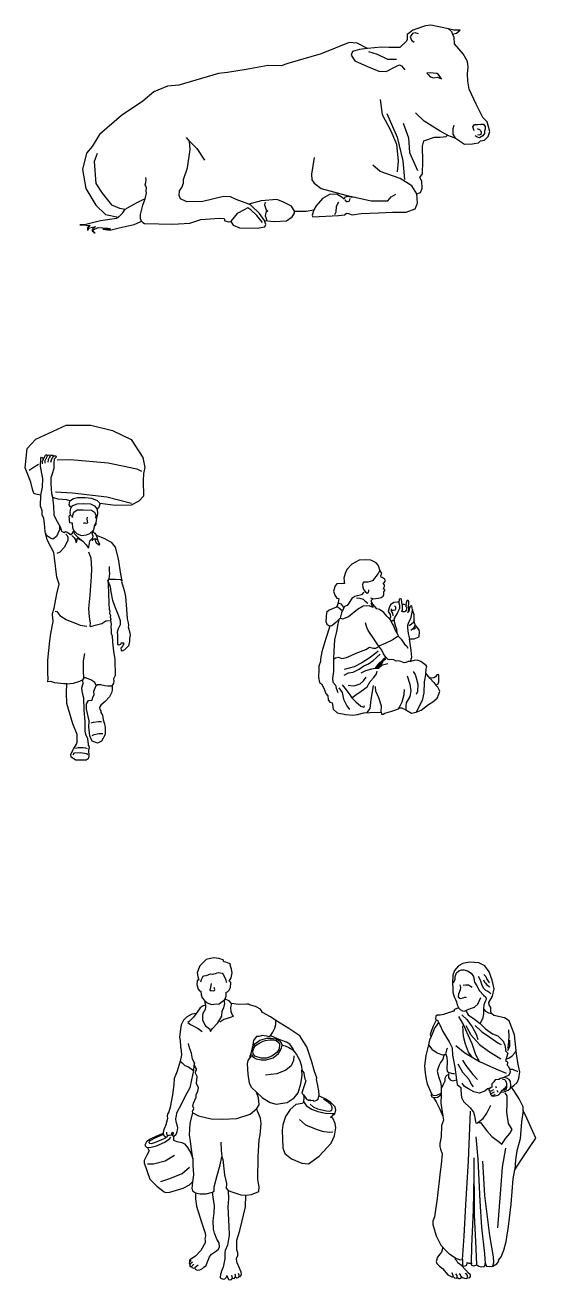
# Model space of a CAD drawing. Header units: feet. Extents: x 89 to 238, y -57 to 31.
# Drawn here: x 129.75 to 140.38, y -4.86 to 21.23 of the extents above; entities that cross this region are included whole.
import ezdxf

# ---------------------------------------------------------------- set-up
doc = ezdxf.new("R2010")
doc.units = ezdxf.units.FT
doc.header["$MEASUREMENT"] = 0
doc.layers.add('inner', color=1, linetype='Continuous')
doc.layers.add('outer', color=3, linetype='Continuous')

msp = doc.modelspace()

# ---------------------------------------------------------------- linework, layer by layer
at = {"layer": 'inner'}
for points in [[(138.558, 21.153), (138.618, 21.103), (138.642, 21.047)], [(137.931, 21.049), (137.864, 21.069), (137.806, 21.055), (137.76, 20.987), (137.786, 20.919), (137.842, 20.877)], [(136.874, 20.745), (136.705, 20.727), (136.561, 20.682), (136.531, 20.608), (136.609, 20.492), (136.874, 20.372), (137.112, 20.274), (137.26, 20.266), (137.473, 20.378), (137.537, 20.408), (137.577, 20.384), (137.647, 20.302)], [(136.892, 20.686), (137.072, 20.626), (137.287, 20.526), (137.473, 20.524)], [(137.133, 19.687), (137.18, 19.372), (137.358, 19.034), (137.478, 18.759), (137.512, 18.404), (137.492, 18.18)], [(137.277, 19.396), (137.492, 18.903), (137.609, 18.408), (137.639, 18.023)], [(138.539, 18.942), (138.383, 19.028), (138.05, 19.238), (137.872, 19.409)], [(137.612, 19.191), (137.726, 18.887), (137.746, 18.585), (137.91, 18.21)], [(138.701, 18.883), (138.652, 18.963), (138.652, 19.082), (138.676, 19.151)], [(139.091, 19.032), (139.064, 19.114), (139.101, 19.165), (139.165, 19.165), (139.232, 19.175), (139.285, 19.171)], [(139.285, 19.171), (139.323, 19.124), (139.323, 19.072), (139.305, 19.025), (139.305, 18.981), (139.271, 18.931), (139.204, 18.892), (139.151, 18.9), (139.115, 18.933)], [(139.157, 19.082), (139.204, 19.06), (139.226, 19.044), (139.236, 19.009), (139.23, 18.961), (139.188, 18.941), (139.165, 18.949)], [(134.732, 17.168), (134.624, 17.317), (134.447, 17.492), (134.402, 17.509), (134.141, 17.606), (134.026, 17.663), (133.877, 17.669), (133.45, 17.565), (133.119, 17.556), (132.981, 17.62), (132.959, 17.689), (132.965, 17.787), (133.014, 17.858), (133.049, 17.947), (133.049, 18.024), (133.129, 18.264), (133.184, 18.646), (133.169, 18.821), (133.111, 18.897)], [(133.169, 18.821), (133.324, 18.669), (133.484, 18.421)], [(131.254, 18.563), (131.188, 18.396), (131.224, 17.936), (131.352, 17.736), (131.546, 17.497), (131.718, 17.425), (131.836, 17.404)], [(135.765, 18.482), (135.707, 18.132), (135.717, 18.013), (135.765, 17.945), (135.908, 17.835), (136.419, 17.696), (136.947, 17.576), (137.293, 17.582), (137.364, 17.663), (137.461, 17.718)], [(137.9, 17.724), (137.797, 17.888), (137.549, 18.043), (137.135, 18.188), (136.985, 18.317)], [(132.172, 17.157), (132.149, 17.205), (132.153, 17.297), (132.202, 17.489), (132.25, 17.622), (132.275, 17.74), (132.272, 17.786), (132.279, 17.852), (132.249, 17.912), (132.261, 17.96), (132.27, 18.014), (132.263, 18.067)], [(131.696, 17.238), (131.782, 17.326), (131.836, 17.404), (131.947, 17.466), (132.069, 17.535), (132.207, 17.604), (132.25, 17.622)], [(135.355, 17.363), (135.291, 17.469), (135.109, 17.559), (134.986, 17.607), (134.664, 17.579), (134.402, 17.509)], [(134.748, 17.552), (134.731, 17.495), (134.764, 17.394), (134.8, 17.372)], [(136.624, 17.649), (136.525, 17.653), (136.443, 17.671), (136.398, 17.65), (136.39, 17.613), (136.343, 17.648), (136.237, 17.718), (136.08, 17.711), (135.938, 17.63), (135.808, 17.477), (135.755, 17.391)], [(136.272, 17.55), (136.218, 17.464), (136.212, 17.346), (136.19, 17.288)], [(136.402, 17.596), (136.427, 17.564), (136.46, 17.562), (136.491, 17.571), (136.509, 17.598), (136.515, 17.626)], [(134.688, 17.129), (134.572, 17.274), (134.448, 17.39), (134.383, 17.43), (134.309, 17.389), (134.16, 17.313), (134.039, 17.163), (134.031, 17.147)], [(134.8, 17.372), (134.759, 17.335), (134.748, 17.27), (134.76, 17.229), (134.778, 17.164)], [(130.196, 12.296), (130.168, 12.283), (130.143, 12.228), (130.123, 12.186), (130.109, 12.152), (130.108, 12.112)], [(130.216, 12.283), (130.198, 12.242), (130.163, 12.171), (130.163, 12.122)], [(130.196, 12.296), (130.212, 12.29), (130.216, 12.283), (130.229, 12.292), (130.252, 12.297), (130.272, 12.289), (130.28, 12.28), (130.298, 12.288), (130.329, 12.287), (130.342, 12.274), (130.361, 12.279), (130.384, 12.275), (130.395, 12.266), (130.39, 12.24), (130.36, 12.21), (130.348, 12.123), (130.351, 12.014), (130.313, 11.9), (130.288, 11.821), (130.29, 11.686), (130.304, 11.495), (130.322, 11.415)], [(130.28, 12.28), (130.257, 12.248), (130.231, 12.193), (130.226, 12.143)], [(130.342, 12.274), (130.313, 12.235), (130.294, 12.189), (130.283, 12.135)], [(130.031, 12.096), (129.942, 12.043), (129.836, 11.972)], [(130.077, 11.461), (130.113, 11.627), (130.12, 11.806), (130.1, 11.909), (130.076, 12.064), (130.079, 12.229), (130.094, 12.25), (130.109, 12.243), (130.119, 12.234), (130.119, 12.218), (130.123, 12.186)], [(130.417, 12.193), (130.694, 12.202), (131.479, 12.133), (132.078, 12.009), (132.176, 11.954)], [(130.382, 11.525), (130.74, 11.509), (131.454, 11.424), (131.965, 11.289)], [(130.685, 11.341), (130.759, 11.386), (130.845, 11.408), (130.992, 11.413), (131.134, 11.395), (131.253, 11.344), (131.314, 11.283)], [(130.709, 11.201), (130.747, 11.243), (130.837, 11.276), (130.968, 11.284), (131.111, 11.275), (131.199, 11.235), (131.249, 11.164)], [(130.71, 11.037), (130.73, 11.02), (130.739, 10.991), (130.747, 11.043), (130.764, 11.102), (130.835, 11.153), (130.963, 11.153), (131.133, 11.147), (131.198, 11.105), (131.223, 11.043), (131.213, 10.983)], [(131.045, 10.999), (131.036, 10.963), (131.041, 10.918), (131.049, 10.886), (131.046, 10.875), (131.032, 10.87), (131.006, 10.875), (130.982, 10.876), (130.958, 10.868)], [(130.466, 10.812), (130.468, 10.734), (130.403, 10.596), (130.327, 10.544), (130.281, 10.561), (130.199, 10.616), (130.183, 10.659)], [(130.777, 10.709), (130.764, 10.69), (130.773, 10.663), (130.858, 10.581), (130.956, 10.502), (131.025, 10.424), (131.07, 10.357), (131.093, 10.45), (131.1, 10.509), (131.125, 10.537), (131.163, 10.568), (131.165, 10.603), (131.155, 10.643), (131.144, 10.655), (131.16, 10.698)], [(130.765, 10.72), (130.832, 10.655), (130.928, 10.622), (131.032, 10.636), (131.096, 10.664), (131.172, 10.732)], [(131.194, 10.818), (131.221, 10.886)], [(130.602, 10.649), (130.628, 10.618), (130.639, 10.582), (130.64, 10.514), (130.566, 10.371), (130.475, 10.271), (130.411, 10.248)], [(130.726, 10.618), (130.774, 10.573), (130.798, 10.528), (130.807, 10.476), (130.821, 10.479), (130.835, 10.528), (130.833, 10.557), (130.85, 10.563), (130.865, 10.555), (130.906, 10.527)], [(131.245, 10.531), (131.228, 10.546), (131.2, 10.551), (131.158, 10.536), (131.138, 10.508)], [(131.228, 10.627), (131.248, 10.574), (131.258, 10.527), (131.297, 10.437), (131.286, 10.417), (131.233, 10.468), (131.214, 10.523), (131.21, 10.546)], [(131.071, 10.277), (131.117, 10.155), (131.132, 9.925), (131.129, 9.769), (131.098, 9.376), (131.074, 9.104), (131.085, 8.92), (131.103, 8.804), (131.1, 8.731), (131.117, 8.728), (131.209, 8.757), (131.346, 8.792), (131.429, 8.848), (131.509, 8.851)], [(131.5, 9.973), (131.498, 9.893), (131.509, 9.829), (131.493, 9.719), (131.476, 9.681)], [(131.767, 9.679), (131.747, 9.695), (131.633, 9.704), (131.493, 9.707)], [(137.127, 9.9), (137.097, 9.83), (136.974, 9.677), (136.879, 9.65), (136.79, 9.649), (136.776, 9.629), (136.769, 9.598), (136.774, 9.544), (136.79, 9.498), (136.828, 9.448), (136.869, 9.422), (136.893, 9.431), (136.904, 9.466), (136.899, 9.49)], [(136.795, 9.439), (136.747, 9.389), (136.666, 9.362), (136.612, 9.348), (136.548, 9.311), (136.484, 9.215), (136.45, 9.167), (136.397, 9.144), (136.367, 9.085), (136.33, 9.014), (136.306, 8.897), (136.211, 8.809), (136.129, 8.738), (136.087, 8.734)], [(136.236, 9.145), (136.26, 9.129), (136.3, 9.098), (136.351, 9.053)], [(136.266, 9.225), (136.287, 9.214), (136.315, 9.196), (136.353, 9.154), (136.38, 9.109)], [(136.953, 9.237), (136.95, 9.199), (136.967, 9.152), (136.991, 9.125), (136.909, 9.157), (136.783, 9.147), (136.666, 9.08), (136.478, 8.925), (136.35, 8.883), (136.306, 8.897)], [(136.642, 9.321), (136.711, 9.318), (136.78, 9.293), (136.825, 9.257), (136.883, 9.211)], [(136.983, 9.299), (136.945, 9.314)], [(137.436, 9.158), (137.452, 9.136), (137.457, 9.1), (137.445, 9.07), (137.415, 9.057), (137.388, 9.062)], [(137.489, 8.583), (137.48, 8.67), (137.461, 8.718), (137.439, 8.796), (137.435, 8.846), (137.436, 8.901), (137.455, 8.938), (137.493, 8.988), (137.506, 9.028), (137.542, 9.106), (137.547, 9.162), (137.522, 9.23)], [(137.597, 9.188), (137.597, 9.146), (137.592, 9.066), (137.582, 9.031)], [(137.672, 9.168), (137.668, 9.142), (137.688, 9.119), (137.687, 9.095), (137.677, 9.069), (137.663, 9.049), (137.653, 9.03), (137.624, 9.03), (137.6, 9.032), (137.592, 9.066)], [(137.726, 9.138), (137.725, 9.101), (137.716, 9.041), (137.708, 9.014), (137.738, 9.046), (137.744, 9.079), (137.75, 9.123)], [(130.377, 9.046), (130.409, 9.039), (130.476, 8.957), (130.605, 8.872), (130.899, 8.758), (131.033, 8.736)], [(137.33, 8.89), (137.368, 8.834), (137.389, 8.786), (137.416, 8.741), (137.426, 8.702), (137.45, 8.651), (137.504, 8.556), (137.51, 8.523), (137.383, 8.442), (137.243, 8.375), (137.111, 8.317), (137.09, 8.344), (137.029, 8.426), (136.979, 8.51), (136.918, 8.605), (136.885, 8.642), (136.859, 8.706), (136.828, 8.8)], [(137.365, 9.094), (137.363, 9.048), (137.381, 9.022), (137.393, 9.004), (137.398, 8.951)], [(137.436, 8.901), (137.419, 8.86), (137.389, 8.84), (137.368, 8.834)], [(137.806, 9.077), (137.796, 9.024), (137.764, 8.889), (137.725, 8.807), (137.703, 8.75), (137.706, 8.702), (137.718, 8.582), (137.746, 8.47)], [(136.276, 8.869), (136.259, 8.784), (136.226, 8.62), (136.19, 8.451), (136.174, 8.211), (136.163, 8.046), (136.163, 7.794), (136.142, 7.648), (136.154, 7.57), (136.205, 7.51), (136.218, 7.442), (136.254, 7.355)], [(137.844, 8.844), (137.827, 8.81), (137.789, 8.775), (137.74, 8.74)], [(137.865, 8.762), (137.845, 8.71), (137.811, 8.671), (137.771, 8.644)], [(137.811, 8.671), (137.841, 8.681), (137.879, 8.709)], [(137.51, 8.523), (137.575, 8.462), (137.631, 8.383), (137.654, 8.338), (137.686, 8.322), (137.713, 8.28)], [(130.977, 7.657), (130.964, 7.808), (130.967, 8.016), (130.995, 8.165)], [(136.163, 8.046), (136.208, 8.078), (136.27, 8.088), (136.338, 8.061), (136.436, 8.082), (136.534, 8.123), (136.638, 8.17), (136.838, 8.251), (136.913, 8.295), (136.999, 8.276), (137.046, 8.274), (137.091, 8.294), (137.111, 8.317)], [(137.093, 8.212), (137.046, 8.175), (136.906, 8.067), (136.753, 7.974), (136.599, 7.887), (136.391, 7.835)], [(136.391, 7.714), (136.477, 7.767), (136.573, 7.779), (136.7, 7.837), (136.798, 7.912), (136.891, 7.952), (136.99, 8.022), (137.133, 8.149)], [(137.769, 8.001), (137.721, 7.997), (137.672, 7.977), (137.633, 7.975), (137.564, 8), (137.511, 8.011), (137.472, 8.006), (137.419, 8.033), (137.362, 8.04), (137.328, 8.031), (137.304, 8.044), (137.253, 8.086), (137.204, 8.156), (137.171, 8.238), (137.111, 8.317)], [(136.744, 7.766), (136.839, 7.813), (136.965, 7.845), (137.03, 7.859), (137.108, 7.863), (137.184, 7.929), (137.293, 7.957)], [(137.248, 8.078), (137.196, 8.038), (137.088, 7.934), (137.03, 7.859)], [(137.257, 8.045), (137.2, 8.016), (137.122, 7.938), (137.074, 7.868)], [(137.108, 7.863), (137.124, 7.903), (137.156, 7.94), (137.201, 7.996)], [(130.619, 7.536), (130.759, 7.55), (130.894, 7.591), (130.948, 7.62)], [(136.472, 7.51), (136.575, 7.496), (136.618, 7.503), (136.718, 7.536), (136.789, 7.597), (136.847, 7.672)], [(136.548, 7.243), (136.632, 7.309), (136.74, 7.379), (136.864, 7.47), (136.927, 7.582), (137.004, 7.664), (137.063, 7.74), (137.074, 7.8)], [(137.697, 7.702), (137.751, 7.525), (137.776, 7.389), (137.75, 7.272), (137.68, 7.138), (137.671, 7.077), (137.668, 6.996)], [(137.82, 7.794), (137.861, 7.731), (137.888, 7.663), (137.919, 7.529), (137.91, 7.374), (137.888, 7.314)], [(138.087, 7.756), (138.053, 7.577), (138.043, 7.351), (138.01, 7.185), (137.887, 6.945)], [(138.172, 7.655), (138.25, 7.563), (138.296, 7.509)], [(131.23, 7.497), (131.258, 7.522), (131.321, 7.52), (131.407, 7.501), (131.476, 7.493), (131.561, 7.495)], [(136.28, 7.454), (136.344, 7.356), (136.377, 7.219), (136.444, 7.079), (136.496, 6.999)], [(136.349, 7.513), (136.402, 7.442), (136.491, 7.327), (136.548, 7.243), (136.629, 7.159), (136.733, 7.07), (136.796, 7.048), (136.812, 7.065), (136.807, 7.079)], [(136.994, 7.501), (136.978, 7.41), (136.94, 7.211), (136.921, 7.019), (136.861, 6.937)], [(137.157, 6.943), (137.163, 7.07), (137.106, 7.243), (137.046, 7.382), (137.038, 7.478)], [(137.53, 7.034), (137.591, 7.159), (137.635, 7.311), (137.645, 7.416)], [(131.126, 6.722), (131.177, 6.74), (131.281, 6.755), (131.339, 6.753)], [(131.147, 6.462), (131.192, 6.483), (131.286, 6.501), (131.372, 6.501)], [(130.749, 6.056), (130.781, 6.101), (130.906, 6.11), (131.027, 6.086), (131.051, 6.06)], [(130.797, 6.194), (130.855, 6.211), (130.958, 6.214), (131.008, 6.202), (131.044, 6.187)], [(138.641, 1.302), (138.67, 1.329), (138.693, 1.392), (138.694, 1.451), (138.724, 1.523), (138.77, 1.57), (138.827, 1.585), (138.878, 1.588), (138.956, 1.567), (139.03, 1.517), (139.077, 1.446), (139.096, 1.331), (139.145, 1.255), (139.203, 1.152), (139.284, 1.064), (139.331, 1.02), (139.339, 0.972), (139.318, 0.929), (139.293, 0.86), (139.287, 0.78), (139.328, 0.731), (139.388, 0.691), (139.45, 0.681)], [(133.407, 1.336), (133.423, 1.387), (133.457, 1.458), (133.469, 1.461), (133.52, 1.469)], [(133.52, 1.469), (133.612, 1.505), (133.655, 1.497), (133.675, 1.506), (133.71, 1.508), (133.75, 1.528), (133.784, 1.532)], [(133.622, 1.306), (133.605, 1.226), (133.591, 1.165), (133.602, 1.158), (133.626, 1.158), (133.662, 1.149), (133.689, 1.159), (133.696, 1.176), (133.687, 1.217)], [(133.784, 1.532), (133.849, 1.52), (133.88, 1.483), (133.929, 1.383), (133.936, 1.326)], [(139.172, 1.455), (139.213, 1.383), (139.253, 1.267), (139.286, 1.204), (139.324, 1.167), (139.376, 1.141), (139.42, 1.117), (139.429, 1.087)], [(139.288, 1.38), (139.308, 1.334), (139.325, 1.31), (139.355, 1.277), (139.385, 1.257), (139.417, 1.236)], [(139.295, 1.489), (139.336, 1.447), (139.358, 1.394), (139.379, 1.351), (139.393, 1.333), (139.412, 1.316)], [(138.796, 1.274), (138.805, 1.22), (138.797, 1.173), (138.765, 1.08), (138.759, 1.028), (138.765, 1.017), (138.793, 1), (138.813, 0.994), (138.864, 1.008), (138.897, 1.019), (138.915, 1.017), (138.92, 1.008)], [(138.863, 1.271), (138.916, 1.279), (138.973, 1.277), (139.018, 1.247), (139.049, 1.225)], [(133.504, 0.851), (133.502, 0.811), (133.5, 0.76), (133.471, 0.717), (133.447, 0.686), (133.439, 0.635), (133.44, 0.551), (133.495, 0.433), (133.587, 0.364), (133.608, 0.304), (133.642, 0.361), (133.757, 0.489), (133.841, 0.627), (133.854, 0.733), (133.882, 0.795), (133.907, 0.885), (133.892, 0.962)], [(133.482, 0.949), (133.539, 0.903), (133.628, 0.869), (133.68, 0.872), (133.788, 0.884), (133.854, 0.928), (133.905, 0.974)], [(134.047, 0.887), (134.027, 0.805), (134.028, 0.724), (134.06, 0.651), (134.087, 0.622), (134.027, 0.594), (133.882, 0.557), (133.799, 0.502)], [(138.768, 0.8), (138.802, 0.762), (138.849, 0.732), (138.893, 0.729), (138.934, 0.748), (139.017, 0.781), (139.096, 0.812), (139.165, 0.877), (139.196, 0.933), (139.23, 1.009)], [(133.311, 0.68), (133.256, 0.601), (133.162, 0.51), (133.137, 0.49), (133.19, 0.449), (133.352, 0.365), (133.438, 0.308)], [(134.849, 0.21), (134.906, 0.292), (134.949, 0.375), (134.965, 0.452), (134.966, 0.532)], [(138.298, 0.544), (138.327, 0.538), (138.38, 0.441), (138.441, 0.305), (138.568, 0.088), (138.636, -0.035), (138.643, -0.184), (138.687, -0.439), (138.723, -0.703), (138.736, -0.796), (138.815, -0.856), (138.815, -0.913), (138.829, -1.064), (138.868, -1.147), (139.008, -1.282), (139.078, -1.373), (139.098, -1.45), (139.122, -1.565), (139.125, -1.596), (139.146, -1.6), (139.168, -1.584), (139.221, -1.587), (139.356, -1.759), (139.457, -1.877), (139.616, -1.998), (139.664, -2.036), (139.747, -1.916), (139.832, -1.818), (139.88, -1.734), (139.802, -1.609), (139.772, -1.374), (139.776, -1.187), (139.777, -1.035), (139.739, -0.967)], [(139.2, -0.32), (139.125, -0.179), (139.048, 0.05), (138.969, 0.231), (138.869, 0.448), (138.77, 0.614)], [(138.836, 0.653), (138.936, 0.558), (139.048, 0.4), (139.134, 0.248), (139.165, 0.142)], [(138.92, 0.742), (138.934, 0.72), (138.948, 0.69), (138.964, 0.655), (139.096, 0.564), (139.213, 0.472), (139.328, 0.364), (139.475, 0.259), (139.586, 0.216), (139.693, 0.105), (139.726, 0.021), (139.742, -0.053), (139.74, -0.095), (139.772, -0.123), (139.788, -0.143), (139.744, -0.305), (139.769, -0.318), (139.785, -0.335), (139.775, -0.395), (139.807, -0.423), (139.835, -0.487), (139.843, -0.537), (139.811, -0.606), (139.71, -0.649), (139.638, -0.671), (139.606, -0.692), (139.525, -0.7), (139.498, -0.738), (139.461, -0.78), (139.458, -0.812), (139.459, -0.853), (139.424, -0.876), (139.371, -0.888), (139.313, -0.936), (139.193, -0.976), (139.083, -0.949), (138.971, -0.89), (138.892, -0.835), (138.843, -0.767)], [(139.287, 0.78), (139.282, 0.678), (139.274, 0.593), (139.213, 0.472)], [(138.2, 0.197), (138.237, 0.291), (138.276, 0.38), (138.314, 0.43), (138.35, 0.486)], [(139.05, -0.23), (138.973, -0.127), (138.909, 0.04), (138.867, 0.204), (138.865, 0.314), (138.857, 0.423)], [(138.915, 0.433), (139.023, 0.239), (139.202, 0.035), (139.389, -0.106), (139.649, -0.266)], [(139.113, 0.431), (139.25, 0.3), (139.366, 0.221), (139.581, 0.067), (139.656, 0.038)], [(139.807, 0.341), (139.811, 0.194), (139.801, 0.014), (139.782, -0.039)], [(133.272, -0.345), (133.236, -0.27), (133.213, -0.145), (133.168, -0.037), (133.151, 0.058)], [(134.459, -0.187), (134.497, -0.227), (134.555, -0.266), (134.66, -0.287), (134.764, -0.284), (134.909, -0.239), (135.022, -0.155), (135.056, -0.098), (135.083, -0.031), (135.095, 0.021)], [(135.016, 0.086), (135.04, 0.052), (135.046, 0.007), (135.032, -0.069), (134.989, -0.132), (134.882, -0.206), (134.77, -0.247), (134.66, -0.246), (134.53, -0.211), (134.493, -0.16), (134.491, -0.105), (134.506, -0.039), (134.545, 0.016), (134.631, 0.073), (134.702, 0.105)], [(134.702, 0.105), (134.753, 0.119), (134.843, 0.131), (134.917, 0.132), (134.972, 0.117), (135.016, 0.086)], [(138.141, 0.029), (138.208, -0.06), (138.324, -0.14), (138.429, -0.183), (138.503, -0.166), (138.526, -0.085), (138.529, -0.049), (138.543, -0.039)], [(138.711, 0.015), (138.894, -0.137), (139.2, -0.32), (139.554, -0.481), (139.758, -0.56)], [(139.794, -0.088), (139.83, -0.001), (139.832, 0.122)], [(134.563, -0.954), (134.464, -0.856), (134.417, -0.772), (134.391, -0.582), (134.379, -0.369), (134.39, -0.295), (134.418, -0.256)], [(134.48, -0.019), (134.469, -0.063), (134.445, -0.149), (134.444, -0.161)], [(135.344, -0.199), (135.337, -0.297), (135.283, -0.409), (135.177, -0.496), (134.987, -0.573), (134.752, -0.605)], [(135.35, -0.108), (135.396, -0.176), (135.463, -0.3), (135.499, -0.416), (135.508, -0.497)], [(138.503, -0.166), (138.462, -0.197), (138.437, -0.267), (138.394, -0.341), (138.361, -0.392), (138.334, -0.469), (138.323, -0.518), (138.355, -0.653), (138.388, -0.746), (138.402, -0.821), (138.408, -0.888)], [(138.503, -0.166), (138.522, -0.227), (138.533, -0.322), (138.522, -0.47), (138.531, -0.521), (138.567, -0.546), (138.641, -0.57), (138.683, -0.568)], [(139.756, -0.26), (139.774, -0.261), (139.811, -0.25), (139.881, -0.2), (139.937, -0.137), (139.964, -0.091)], [(132.976, -0.312), (133.017, -0.344), (133.076, -0.405), (133.147, -0.429), (133.252, -0.506)], [(138.753, -0.367), (138.847, -0.537), (138.977, -0.687), (139.031, -0.791), (139.071, -0.842)], [(138.847, -0.292), (138.921, -0.4), (139.063, -0.591), (139.164, -0.695)], [(139.849, -0.481), (139.866, -0.478), (139.891, -0.478), (139.929, -0.497), (139.984, -0.518), (140.001, -0.532)], [(138.554, -0.589), (138.512, -0.614), (138.48, -0.675), (138.482, -0.73), (138.446, -0.8), (138.408, -0.888), (138.408, -1.009), (138.396, -1.186), (138.439, -1.456)], [(138.567, -0.546), (138.554, -0.589), (138.56, -0.648), (138.594, -0.703), (138.641, -0.72), (138.723, -0.703)], [(139.676, -0.682), (139.719, -0.695), (139.741, -0.713), (139.756, -0.747), (139.767, -0.779), (139.766, -0.847), (139.754, -0.893), (139.728, -0.913), (139.668, -0.92), (139.647, -0.949)], [(139.847, -0.863), (139.855, -0.819), (139.849, -0.733), (139.821, -0.695), (139.77, -0.666), (139.71, -0.649)], [(135.541, -1.011), (135.577, -1.06), (135.602, -1.105), (135.65, -1.127), (135.664, -1.11), (135.682, -1.13), (135.733, -1.124), (135.758, -1.144), (135.784, -1.133), (135.812, -1.125), (135.846, -1.104), (135.862, -1.037)], [(138.207, -0.99), (138.217, -1.011), (138.25, -1.028), (138.313, -1.018), (138.389, -0.986), (138.401, -0.974)], [(138.247, -1.066), (138.279, -1.066), (138.327, -1.06), (138.371, -1.035), (138.395, -1.014)], [(139.647, -0.949), (139.61, -0.996), (139.583, -1.027), (139.501, -1.048), (139.459, -1.041), (139.458, -1.024), (139.441, -1.01), (139.441, -0.981), (139.425, -0.972), (139.421, -0.952), (139.425, -0.937), (139.4, -0.92), (139.4, -0.895), (139.424, -0.876)], [(139.425, -0.937), (139.452, -0.925), (139.499, -0.898)], [(139.441, -0.981), (139.472, -0.973), (139.512, -0.948)], [(139.458, -1.024), (139.484, -1.023), (139.525, -0.999)], [(139.534, -0.833), (139.544, -0.846), (139.548, -0.867)], [(139.561, -0.923), (139.577, -0.934), (139.577, -0.954)], [(139.869, -0.849), (139.847, -0.863), (139.832, -0.897), (139.799, -0.919), (139.699, -0.956), (139.654, -0.961), (139.647, -0.949)], [(139.668, -0.92), (139.706, -0.89), (139.741, -0.859), (139.766, -0.829)], [(133.24, -1.384), (133.357, -1.451), (133.623, -1.514), (133.858, -1.521), (134.156, -1.502), (134.433, -1.412), (134.574, -1.298)], [(135.541, -1.153), (135.6, -1.235), (135.709, -1.311), (135.837, -1.36), (135.999, -1.396), (136.128, -1.397), (136.194, -1.4)], [(135.682, -1.207), (135.743, -1.26), (135.834, -1.303), (135.92, -1.323), (136.018, -1.345), (136.087, -1.349), (136.128, -1.328), (136.137, -1.298), (136.137, -1.266), (136.111, -1.212), (136.058, -1.164), (135.956, -1.105)], [(139.168, -1.584), (139.275, -1.507), (139.354, -1.395), (139.441, -1.227)], [(135.456, -1.527), (135.582, -1.633), (135.802, -1.729), (135.931, -1.769), (136.08, -1.789), (136.149, -1.781)], [(138.852, -4.435), (138.881, -3.952), (138.916, -3.301), (138.974, -2.386), (139.013, -1.351)], [(140.113, -1.338), (140.079, -1.571), (140.049, -1.93), (139.977, -2.176), (139.952, -2.366), (139.939, -2.569)], [(132.624, -1.814), (132.638, -1.854), (132.649, -1.869), (132.662, -1.879), (132.685, -1.893), (132.704, -1.883), (132.712, -1.865), (132.75, -1.853), (132.799, -1.842), (132.81, -1.796), (132.826, -1.787), (132.83, -1.816), (132.816, -1.848), (132.819, -1.866), (132.842, -1.877)], [(132.712, -1.865), (132.706, -1.842), (132.698, -1.811), (132.701, -1.787)], [(132.299, -2.104), (132.371, -2.1), (132.487, -2.074), (132.658, -1.993), (132.763, -1.919), (132.783, -1.891)], [(132.631, -1.833), (132.564, -1.864), (132.434, -1.918), (132.339, -1.976), (132.328, -2.003), (132.341, -2.02), (132.377, -2.022), (132.451, -2.001), (132.596, -1.942), (132.665, -1.91), (132.685, -1.893)], [(133.82, -1.996), (133.829, -2.163), (133.842, -2.299)], [(139.125, -1.888), (139.169, -2.348), (139.207, -3.222), (139.245, -3.76), (139.307, -4.317), (139.323, -4.52)], [(132.301, -2.444), (132.42, -2.444), (132.665, -2.381), (132.857, -2.264)], [(133.243, -2.338), (133.243, -2.474), (133.253, -2.676), (133.232, -2.823)], [(139.144, -4.548), (139.135, -4.206), (139.1, -3.508), (139.094, -2.32)], [(139.74, -2.12), (139.674, -2.515), (139.633, -3.071), (139.579, -3.777)], [(132.576, -2.811), (132.76, -2.754), (133.016, -2.648), (133.174, -2.516)], [(139.476, -4.571), (139.5, -4.498), (139.492, -4.38), (139.414, -3.935), (139.316, -3.108), (139.269, -2.393)], [(139.036, -4.51), (139.04, -4.16), (139.074, -3.409), (139.089, -2.676)], [(133.298, -3.047), (133.39, -3.073), (133.518, -3.071), (133.649, -3.036)], [(133.973, -3.002), (134.069, -3.038), (134.237, -3.094), (134.346, -3.1)], [(138.701, -4.405), (138.586, -4.332), (138.462, -4.206), (138.443, -4.181)], [(133.174, -4.485), (133.187, -4.475), (133.209, -4.457)], [(133.182, -4.539), (133.202, -4.515), (133.233, -4.486)], [(133.21, -4.584), (133.236, -4.561), (133.259, -4.535)], [(133.281, -4.612), (133.291, -4.594), (133.316, -4.572), (133.353, -4.546)], [(134.066, -4.822), (134.058, -4.79), (134.053, -4.761)], [(134.127, -4.793), (134.127, -4.763), (134.122, -4.742)], [(134.204, -4.782), (134.203, -4.761), (134.193, -4.726)], [(138.655, -4.788), (138.657, -4.763), (138.63, -4.714)], [(138.736, -4.808), (138.735, -4.771), (138.71, -4.733)], [(138.822, -4.787), (138.808, -4.757), (138.78, -4.733)], [(138.952, -4.812), (138.952, -4.784), (138.938, -4.751), (138.902, -4.726)]]:
    msp.add_lwpolyline(points, dxfattribs=at)
msp.add_lwpolyline([(138.41, 20.119), (138.347, 20.206), (138.315, 20.228), (138.173, 20.242), (138.105, 20.234), (138.141, 20.202), (138.179, 20.154), (138.254, 20.134), (138.326, 20.148)], close=True, dxfattribs=at)
at = {"layer": 'outer'}
for points in [[(137.683, 20.897), (137.543, 20.765), (137.315, 20.769), (137.164, 20.773), (136.874, 20.745), (136.661, 20.858), (136.49, 20.873), (135.91, 20.633), (135.214, 20.433), (135.078, 20.383), (134.806, 20.393), (134.352, 20.312), (133.962, 20.245), (133.776, 20.226), (132.95, 19.983), (132.713, 19.961), (132.427, 19.844), (132.2, 19.652), (131.759, 19.356), (131.301, 18.959), (131.149, 18.71), (131.031, 18.569), (130.948, 18.23), (131.017, 17.837), (131.226, 17.49), (131.424, 17.297), (131.696, 17.238), (131.656, 17.214), (131.318, 17.165), (131.015, 17.089), (130.894, 17.079), (131.023, 17.073), (131.105, 17.065), (131.049, 17.017), (131.047, 16.979), (131.063, 16.962), (131.057, 16.979), (131.093, 17.019), (131.214, 17.043), (131.147, 16.985), (131.147, 16.956), (131.206, 16.904), (131.163, 16.958), (131.167, 16.976), (131.274, 17.023), (131.471, 17.009), (131.521, 17.005), (131.475, 16.983), (131.366, 16.991), (131.465, 16.974), (131.543, 16.978), (131.71, 17.019), (132.022, 17.087), (132.148, 17.139), (132.172, 17.157), (132.204, 17.127), (132.235, 17.107), (132.826, 17.095), (133.175, 17.117), (133.404, 17.188), (133.792, 17.218), (133.893, 17.208), (133.909, 17.165), (133.983, 17.139), (134.031, 17.147), (134.08, 17.073), (134.21, 17.015), (134.579, 17.009), (134.74, 17.041), (134.756, 17.085), (134.732, 17.168), (134.935, 17.149), (135.188, 17.162), (135.307, 17.244), (135.357, 17.32), (135.355, 17.363), (135.6, 17.361), (135.755, 17.391), (135.719, 17.282), (135.739, 17.248), (136.267, 17.276), (136.394, 17.288), (136.435, 17.32), (136.479, 17.316), (136.554, 17.288), (136.741, 17.318), (137.1, 17.328), (137.392, 17.34), (137.677, 17.346), (137.862, 17.413), (137.916, 17.529), (137.9, 17.724), (137.973, 17.75), (138.013, 17.836), (138.003, 17.987), (137.963, 18.065), (138.015, 18.139), (138.021, 18.404), (138.015, 18.713), (138.047, 18.825), (138.264, 18.905), (138.386, 18.901), (138.509, 18.913), (138.539, 18.942), (138.615, 18.916), (138.701, 18.883), (138.888, 18.755), (139.054, 18.761), (139.09, 18.773), (139.184, 18.783), (139.224, 18.825), (139.309, 18.841), (139.383, 18.914), (139.419, 19.018), (139.381, 19.146), (139.361, 19.219), (139.27, 19.309), (139.13, 19.588), (138.99, 19.899), (138.962, 20.07), (138.952, 20.22), (138.968, 20.357), (138.95, 20.476), (138.861, 20.633), (138.681, 20.845), (138.673, 20.979), (138.642, 21.047), (138.722, 21.064), (138.776, 21.112), (138.797, 21.131), (138.67, 21.127), (138.558, 21.153), (138.391, 21.187), (138.188, 21.233), (138.077, 21.216), (137.814, 21.127), (137.743, 21.073), (137.699, 21.036), (137.697, 20.935)], [(131.083, 6.202), (131.07, 6.155), (131.077, 6.036), (131.064, 5.978), (131.02, 5.947), (130.808, 5.947), (130.709, 6.01), (130.703, 6.071), (130.756, 6.177), (130.818, 6.281), (130.837, 6.321), (130.838, 6.481), (130.744, 6.705), (130.623, 7.127), (130.616, 7.345), (130.619, 7.536), (130.557, 7.534), (130.374, 7.555), (130.287, 7.582), (130.226, 7.575), (130.233, 7.649), (130.225, 7.753), (130.226, 8.028), (130.27, 8.426), (130.284, 8.582), (130.336, 8.829), (130.324, 8.976), (130.32, 8.996), (130.357, 9.106), (130.412, 9.404), (130.459, 9.608), (130.411, 9.753), (130.366, 10.154), (130.349, 10.264), (130.293, 10.367), (130.209, 10.526), (130.167, 10.705), (130.159, 10.871), (130.139, 10.972), (130.11, 11.05), (130.104, 11.133), (130.074, 11.231), (130.077, 11.461), (129.944, 11.485), (129.91, 11.556), (129.873, 11.731), (129.752, 12.027), (129.793, 12.432), (129.976, 12.621), (130.605, 12.914), (131.118, 12.917), (131.572, 12.8), (131.96, 12.615), (132.198, 12.243), (132.239, 12.033), (132.215, 11.906), (132.205, 11.758), (132.212, 11.439), (132.119, 11.332), (131.957, 11.252), (131.628, 11.241), (131.314, 11.283), (131.276, 11.196), (131.249, 11.164), (131.255, 11.071), (131.236, 10.981), (131.221, 10.886), (131.224, 10.857), (131.194, 10.818), (131.167, 10.714), (131.16, 10.698), (131.205, 10.669), (131.228, 10.627), (131.389, 10.561), (131.545, 10.484), (131.624, 10.376), (131.687, 10.132), (131.736, 9.818), (131.767, 9.679), (131.76, 9.661), (131.813, 9.477), (131.841, 9.35), (131.863, 9.089), (131.872, 8.89), (131.894, 8.804), (131.901, 8.75), (131.899, 8.719), (131.929, 8.596), (131.937, 8.537), (131.924, 8.478), (131.924, 8.412), (131.913, 8.356), (131.911, 8.329), (131.821, 8.245), (131.774, 8.216), (131.757, 8.236), (131.759, 8.248), (131.749, 8.263), (131.759, 8.295), (131.788, 8.312), (131.795, 8.337), (131.81, 8.367), (131.808, 8.379), (131.783, 8.383), (131.745, 8.378), (131.733, 8.356), (131.695, 8.342), (131.683, 8.354), (131.68, 8.394), (131.681, 8.541), (131.675, 8.619), (131.698, 8.687), (131.734, 8.769), (131.735, 8.845), (131.704, 8.942), (131.616, 9.153), (131.574, 9.269), (131.54, 9.449), (131.531, 9.555), (131.501, 9.621), (131.476, 9.681), (131.478, 9.592), (131.489, 9.431), (131.492, 9.201), (131.5, 9.087), (131.512, 9.043), (131.508, 9.005), (131.527, 8.954), (131.521, 8.921), (131.534, 8.882), (131.525, 8.857), (131.539, 8.768), (131.534, 8.732), (131.544, 8.641), (131.54, 8.579), (131.56, 8.532), (131.57, 8.4), (131.591, 8.216), (131.619, 8.038), (131.628, 7.706), (131.602, 7.669), (131.594, 7.636), (131.598, 7.598), (131.592, 7.545), (131.565, 7.505), (131.561, 7.495), (131.565, 7.406), (131.548, 7.348), (131.506, 7.268), (131.419, 7.167), (131.33, 7.089), (131.307, 7.059), (131.3, 7.042), (131.305, 7.001), (131.326, 6.973), (131.33, 6.941), (131.36, 6.886), (131.373, 6.785), (131.403, 6.706), (131.418, 6.617), (131.417, 6.479), (131.344, 6.344), (131.256, 6.303), (131.144, 6.345), (131.099, 6.456), (131.08, 6.638), (131.087, 6.763), (131.029, 7.008), (131.029, 7.122), (131.072, 7.191), (131.133, 7.196), (131.144, 7.198), (131.159, 7.261), (131.186, 7.306), (131.183, 7.385), (131.217, 7.469), (131.23, 7.497), (131.201, 7.562), (131.118, 7.62), (131.005, 7.658), (130.977, 7.657), (130.948, 7.62), (130.954, 7.538), (130.926, 7.444), (130.937, 7.345), (130.97, 7.247), (130.975, 6.986), (130.992, 6.751), (130.992, 6.552), (131.006, 6.486), (131.048, 6.398), (131.056, 6.325), (131.063, 6.299), (131.064, 6.257), (131.08, 6.237)], [(130.322, 11.415), (130.342, 11.232), (130.352, 11.051), (130.392, 10.962), (130.482, 10.801), (130.501, 10.737), (130.506, 10.71), (130.565, 10.682), (130.589, 10.7), (130.638, 10.682), (130.697, 10.639), (130.731, 10.663), (130.765, 10.72), (130.745, 10.777), (130.74, 10.877), (130.714, 10.875), (130.68, 10.882), (130.675, 10.928), (130.678, 10.973), (130.671, 11.008), (130.678, 11.034), (130.699, 11.041), (130.689, 11.104), (130.702, 11.187), (130.709, 11.201), (130.687, 11.221), (130.671, 11.258), (130.675, 11.301), (130.685, 11.341), (130.62, 11.362), (130.442, 11.376), (130.348, 11.406)], [(136.698, 10.105), (136.544, 10.021), (136.445, 9.913), (136.408, 9.827), (136.378, 9.731), (136.392, 9.619), (136.359, 9.624), (136.234, 9.611), (136.2, 9.571), (136.168, 9.459), (136.195, 9.376), (136.236, 9.315), (136.279, 9.306), (136.266, 9.225), (136.251, 9.178), (136.228, 9.126), (136.079, 9.067), (136.023, 9.017), (136.009, 8.831), (136.028, 8.778), (136.087, 8.734), (136.009, 8.476), (135.925, 8.202), (135.895, 8.047), (135.895, 7.997), (135.862, 7.902), (135.862, 7.827), (135.854, 7.675), (135.877, 7.562), (135.917, 7.537), (135.965, 7.443), (136.006, 7.337), (136.046, 7.284), (136.052, 7.201), (136.09, 7.153), (136.14, 7.142), (136.142, 7.102), (136.157, 7.006), (136.241, 6.932), (136.421, 6.895), (136.567, 6.884), (136.663, 6.894), (136.8, 6.93), (136.921, 6.938), (137.157, 6.943), (137.166, 6.907), (137.199, 6.905), (137.233, 6.925), (137.381, 6.965), (137.515, 7.018), (137.53, 7.034), (137.582, 7.034), (137.668, 6.996), (137.791, 6.925), (137.887, 6.945), (137.986, 6.99), (138.141, 7.104), (138.232, 7.16), (138.324, 7.238), (138.359, 7.319), (138.376, 7.383), (138.334, 7.468), (138.296, 7.509), (138.34, 7.537), (138.358, 7.578), (138.355, 7.626), (138.359, 7.677), (138.357, 7.72), (138.342, 7.73), (138.314, 7.72), (138.284, 7.682), (138.249, 7.659), (138.195, 7.655), (138.172, 7.655), (138.087, 7.756), (138.091, 7.843), (138.104, 7.892), (138.094, 7.918), (137.981, 7.996), (137.908, 8.024), (137.841, 8.018), (137.769, 8.001), (137.792, 8.088), (137.784, 8.231), (137.746, 8.47), (137.843, 8.471), (137.947, 8.509), (137.947, 8.531), (137.954, 8.604), (137.946, 8.658), (137.865, 8.762), (137.844, 8.844), (137.843, 8.973), (137.806, 9.077), (137.792, 9.157), (137.761, 9.15), (137.75, 9.123), (137.726, 9.138), (137.735, 9.209), (137.735, 9.255), (137.721, 9.266), (137.696, 9.266), (137.685, 9.247), (137.672, 9.168), (137.633, 9.188), (137.597, 9.188), (137.583, 9.291), (137.558, 9.304), (137.531, 9.293), (137.522, 9.23), (137.506, 9.232), (137.422, 9.225), (137.352, 9.175), (137.324, 9.113), (137.301, 9.036), (137.345, 8.98), (137.353, 8.922), (137.33, 8.89), (137.275, 8.943), (137.213, 9.021), (137.123, 9.084), (137.065, 9.094), (136.981, 9.193), (136.953, 9.237), (136.955, 9.273), (136.983, 9.299), (137.038, 9.308), (137.093, 9.317), (137.158, 9.332), (137.202, 9.359), (137.21, 9.392), (137.216, 9.447), (137.232, 9.477), (137.235, 9.491), (137.219, 9.503), (137.204, 9.501), (137.204, 9.517), (137.225, 9.559), (137.229, 9.58), (137.223, 9.599), (137.204, 9.618), (137.204, 9.635), (137.227, 9.649), (137.244, 9.676), (137.242, 9.691), (137.229, 9.719), (137.2, 9.735), (137.179, 9.743), (137.159, 9.751), (137.15, 9.778), (137.156, 9.8), (137.169, 9.828), (137.15, 9.861), (137.127, 9.9), (137.11, 9.97), (137.093, 10.002), (137.051, 10.054), (136.944, 10.106), (136.823, 10.113)], [(133.423, 1.709), (133.387, 1.671), (133.355, 1.605), (133.334, 1.525), (133.342, 1.449), (133.366, 1.376), (133.339, 1.372), (133.328, 1.353), (133.326, 1.284), (133.352, 1.189), (133.382, 1.15), (133.405, 1.142), (133.415, 1.069), (133.438, 1.005), (133.482, 0.949), (133.497, 0.877), (133.504, 0.851), (133.454, 0.84), (133.396, 0.797), (133.334, 0.708), (133.311, 0.68), (133.22, 0.663), (133.106, 0.604), (133.046, 0.538), (132.995, 0.445), (132.981, 0.344), (132.965, 0.197), (132.967, 0.145), (132.977, 0.135), (132.984, -0.018), (132.99, -0.041), (133, -0.102), (133.002, -0.178), (132.976, -0.312), (132.915, -0.518), (132.885, -0.59), (132.855, -0.669), (132.848, -0.796), (132.82, -1.011), (132.767, -1.267), (132.742, -1.366), (132.718, -1.399), (132.708, -1.446), (132.716, -1.507), (132.678, -1.634), (132.642, -1.717), (132.622, -1.785), (132.624, -1.814), (132.488, -1.873), (132.356, -1.933), (132.275, -1.991), (132.241, -2.056), (132.256, -2.076), (132.268, -2.094), (132.299, -2.104), (132.317, -2.15), (132.333, -2.178), (132.285, -2.267), (132.228, -2.377), (132.231, -2.424), (132.349, -2.767), (132.492, -2.913), (132.641, -3.029), (132.673, -3.041), (132.76, -3.036), (133.038, -2.953), (133.174, -2.881), (133.232, -2.823), (133.22, -2.961), (133.228, -2.973), (133.235, -3.007), (133.298, -3.047), (133.296, -3.177), (133.32, -3.324), (133.414, -3.636), (133.499, -3.886), (133.503, -3.95), (133.492, -4.007), (133.495, -4.046), (133.495, -4.086), (133.404, -4.251), (133.294, -4.368), (133.181, -4.44), (133.173, -4.465), (133.174, -4.485), (133.164, -4.511), (133.175, -4.533), (133.182, -4.539), (133.174, -4.56), (133.187, -4.58), (133.21, -4.584), (133.222, -4.605), (133.252, -4.615), (133.281, -4.612), (133.29, -4.638), (133.334, -4.655), (133.386, -4.651), (133.44, -4.625), (133.468, -4.595), (133.516, -4.563), (133.533, -4.521), (133.587, -4.377), (133.626, -4.324), (133.712, -4.267), (133.77, -4.231), (133.794, -4.178), (133.787, -4.09), (133.737, -4.012), (133.69, -3.888), (133.667, -3.805), (133.665, -3.634), (133.682, -3.467), (133.693, -3.321), (133.664, -3.14), (133.649, -3.036), (133.686, -3.012), (133.683, -2.925), (133.748, -2.687), (133.81, -2.464), (133.842, -2.299), (133.864, -2.355), (133.899, -2.677), (133.939, -2.854), (133.935, -2.954), (133.973, -3.002), (133.979, -3.177), (133.968, -3.341), (133.987, -3.75), (133.998, -3.928), (133.962, -4.14), (133.913, -4.252), (133.903, -4.3), (133.908, -4.424), (133.871, -4.598), (133.841, -4.656), (133.814, -4.747), (133.809, -4.81), (133.823, -4.827), (133.869, -4.842), (133.904, -4.839), (133.944, -4.804), (133.945, -4.786), (133.95, -4.77), (133.959, -4.806), (133.985, -4.849), (134.019, -4.86), (134.048, -4.851), (134.066, -4.822), (134.1, -4.828), (134.116, -4.819), (134.127, -4.793), (134.146, -4.819), (134.165, -4.819), (134.196, -4.803), (134.204, -4.782), (134.222, -4.79), (134.242, -4.774), (134.25, -4.742), (134.248, -4.696), (134.211, -4.617), (134.164, -4.505), (134.147, -4.426), (134.148, -4.406), (134.175, -4.362), (134.178, -4.295), (134.156, -4.233), (134.154, -4.12), (134.154, -4.034), (134.216, -3.83), (134.338, -3.338), (134.346, -3.1), (134.464, -3.086), (134.61, -3.025), (134.618, -2.927), (134.598, -2.817), (134.59, -2.775), (134.597, -2.304), (134.621, -1.947), (134.639, -1.84), (134.66, -1.609), (134.65, -1.496), (134.588, -1.352), (134.574, -1.298), (134.623, -1.222), (134.604, -1.073), (134.563, -0.954), (134.692, -1.072), (134.848, -1.171), (134.972, -1.206), (135.2, -1.169), (135.349, -1.073), (135.431, -0.973), (135.488, -0.78), (135.513, -0.611), (135.508, -0.497), (135.546, -0.553), (135.556, -0.607), (135.57, -0.679), (135.588, -0.719), (135.521, -0.926), (135.51, -0.979), (135.541, -1.011), (135.546, -1.071), (135.541, -1.153), (135.523, -1.191), (135.384, -1.215), (135.262, -1.319), (135.167, -1.46), (135.11, -1.634), (135.096, -1.747), (135.112, -2.116), (135.156, -2.231), (135.295, -2.345), (135.51, -2.43), (135.649, -2.444), (135.871, -2.285), (136.118, -2.016), (136.19, -1.864), (136.214, -1.699), (136.199, -1.608), (136.153, -1.498), (136.103, -1.476), (136.141, -1.445), (136.194, -1.4), (136.215, -1.333), (136.199, -1.263), (136.109, -1.173), (136.004, -1.104), (135.888, -1.044), (135.862, -1.037), (135.869, -1.016), (135.859, -0.925), (135.841, -0.817), (135.809, -0.693), (135.821, -0.656), (135.772, -0.527), (135.708, -0.305), (135.61, -0.015), (135.536, 0.102), (135.468, 0.218), (135.238, 0.367), (134.966, 0.532), (134.858, 0.607), (134.692, 0.698), (134.649, 0.767), (134.543, 0.828), (134.421, 0.86), (134.395, 0.873), (134.362, 0.873), (134.187, 0.866), (134.14, 0.876), (134.047, 0.887), (133.994, 0.943), (133.924, 0.969), (133.905, 0.974), (133.933, 1.041), (133.935, 1.126), (133.964, 1.129), (133.997, 1.163), (134.021, 1.222), (134.029, 1.326), (134.007, 1.346), (133.997, 1.351), (134.039, 1.418), (134.06, 1.528), (134.048, 1.604), (134.021, 1.667), (134.025, 1.696), (133.994, 1.721), (133.926, 1.749), (133.882, 1.756), (133.869, 1.799), (133.782, 1.823), (133.667, 1.837), (133.52, 1.806)], [(138.765, 1.669), (138.681, 1.574), (138.647, 1.477), (138.641, 1.302), (138.65, 1.212), (138.646, 1.121), (138.673, 1.025), (138.705, 0.969), (138.722, 0.922), (138.74, 0.858), (138.758, 0.819), (138.768, 0.8), (138.685, 0.763), (138.667, 0.745), (138.681, 0.736), (138.596, 0.706), (138.519, 0.682), (138.454, 0.659), (138.384, 0.645), (138.319, 0.642), (138.291, 0.623), (138.288, 0.572), (138.298, 0.544), (138.238, 0.414), (138.204, 0.328), (138.177, 0.242), (138.188, 0.206), (138.2, 0.197), (138.165, 0.133), (138.141, 0.029), (138.088, -0.191), (138.059, -0.411), (138.074, -0.564), (138.081, -0.602), (138.094, -0.693), (138.112, -0.781), (138.207, -0.99), (138.2, -1.006), (138.199, -1.026), (138.214, -1.054), (138.247, -1.066), (138.301, -1.155), (138.38, -1.313), (138.439, -1.456), (138.451, -1.536), (138.412, -1.649), (138.406, -1.885), (138.379, -2.021), (138.374, -2.084), (138.392, -2.138), (138.428, -2.237), (138.406, -2.462), (138.384, -2.611), (138.32, -3.17), (138.266, -3.547), (138.231, -3.642), (138.234, -3.711), (138.301, -3.942), (138.395, -4.137), (138.443, -4.181), (138.409, -4.284), (138.379, -4.325), (138.332, -4.386), (138.303, -4.476), (138.315, -4.518), (138.368, -4.572), (138.433, -4.621), (138.546, -4.752), (138.627, -4.797), (138.646, -4.796), (138.655, -4.788), (138.683, -4.816), (138.716, -4.821), (138.736, -4.808), (138.775, -4.831), (138.8, -4.833), (138.818, -4.823), (138.822, -4.804), (138.822, -4.787), (138.852, -4.807), (138.887, -4.827), (138.923, -4.828), (138.949, -4.822), (138.952, -4.816), (138.952, -4.812), (138.985, -4.815), (139.002, -4.807), (139.013, -4.788), (139.014, -4.768), (139.007, -4.747), (138.976, -4.719), (138.92, -4.659), (138.828, -4.562), (138.749, -4.503), (138.73, -4.462), (138.706, -4.439), (138.701, -4.405), (138.765, -4.431), (138.81, -4.44), (138.852, -4.435), (138.849, -4.557), (138.871, -4.573), (138.905, -4.565), (138.941, -4.554), (138.945, -4.497), (138.97, -4.51), (139.02, -4.511), (139.036, -4.51), (139.031, -4.549), (139.07, -4.565), (139.106, -4.563), (139.144, -4.548), (139.187, -4.573), (139.243, -4.586), (139.295, -4.579), (139.321, -4.563), (139.323, -4.52), (139.335, -4.542), (139.349, -4.573), (139.405, -4.582), (139.476, -4.571), (139.561, -4.525), (139.604, -4.47), (139.594, -4.453), (139.654, -4.38), (139.706, -4.245), (139.759, -4.061), (139.808, -3.749), (139.863, -3.285), (139.901, -2.757), (139.939, -2.569), (140.064, -2.375), (140.256, -2.088), (140.375, -1.913), (140.186, -1.5), (140.113, -1.338), (140.108, -1.262), (140.026, -1.096), (139.913, -0.922), (139.869, -0.849), (139.913, -0.82), (139.985, -0.756), (140.023, -0.669), (140.041, -0.535), (140.003, -0.378), (139.971, -0.157), (139.93, 0.237), (139.822, 0.524), (139.723, 0.588), (139.502, 0.641), (139.45, 0.681), (139.436, 0.713), (139.441, 0.806), (139.403, 0.862), (139.394, 0.906), (139.472, 1.037), (139.505, 1.192), (139.463, 1.37), (139.403, 1.545), (139.314, 1.671), (139.19, 1.731), (138.997, 1.745), (138.858, 1.722)], [(134.48, -0.019), (134.531, 0.049), (134.636, 0.122), (134.778, 0.166), (134.868, 0.17), (134.963, 0.155), (135.046, 0.108), (135.077, 0.073), (135.095, 0.021), (135.162, 0.006), (135.24, -0.024), (135.323, -0.079), (135.35, -0.108), (135.324, -0.053), (135.257, 0.04), (135.187, 0.084), (135.038, 0.138), (134.877, 0.206), (134.849, 0.21), (134.831, 0.195), (134.786, 0.21), (134.727, 0.215), (134.688, 0.22), (134.612, 0.198), (134.562, 0.2), (134.535, 0.17), (134.501, 0.12), (134.492, 0.076)], [(134.444, -0.161), (134.427, -0.205), (134.418, -0.256), (134.446, -0.227), (134.459, -0.187)], [(132.84, -1.901), (132.839, -1.944), (132.836, -1.951), (132.907, -1.981), (133.01, -2.002), (133.069, -2.028), (133.132, -2.105), (133.191, -2.212), (133.243, -2.338), (133.211, -2.142), (133.193, -1.98), (133.168, -1.843), (133.179, -1.735), (133.188, -1.598), (133.24, -1.384), (133.235, -1.355), (133.263, -1.296), (133.238, -1.244), (133.257, -1.185), (133.31, -1.061), (133.309, -1.013), (133.343, -0.932), (133.356, -0.865), (133.316, -0.778), (133.33, -0.631), (133.293, -0.561), (133.302, -0.515), (133.324, -0.479), (133.299, -0.445), (133.275, -0.385), (133.272, -0.345), (133.259, -0.408), (133.252, -0.506), (133.212, -0.703), (133.177, -0.868), (133.083, -1.037), (132.993, -1.227), (132.918, -1.362), (132.898, -1.403), (132.891, -1.443), (132.881, -1.51), (132.884, -1.566), (132.909, -1.634), (132.92, -1.699), (132.911, -1.783), (132.885, -1.84), (132.842, -1.877)]]:
    msp.add_lwpolyline(points, close=True, dxfattribs=at)

doc.saveas('drawing.dxf')
